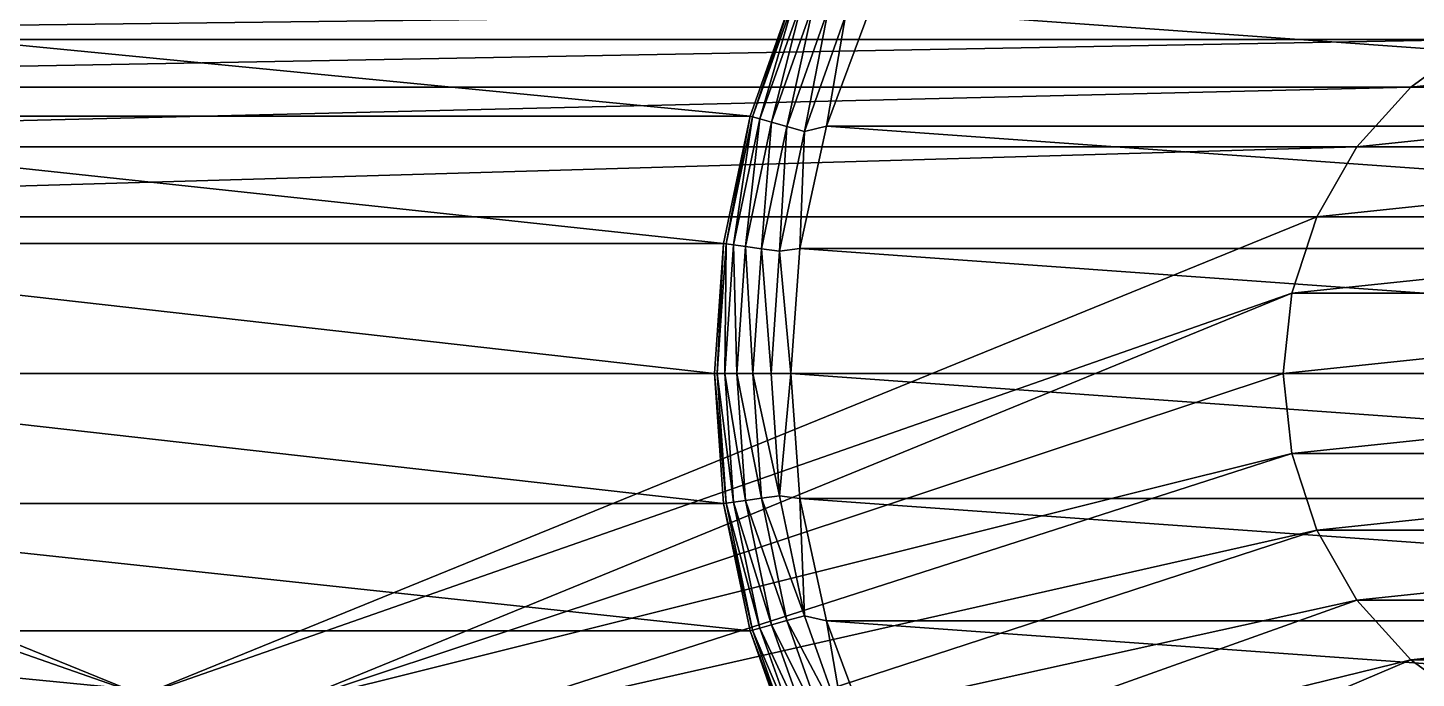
# Model space of a CAD drawing. Extents: x 464 to 15145, y 328 to 7622.
# Drawn here: x 7666 to 9346, y 5453 to 6240 of the extents above; entities that cross this region are included whole.
import ezdxf

# ---------------------------------------------------------------- set-up
doc = ezdxf.new("R2010")
doc.units = 0
doc.layers.get('0').update_dxf_attribs({"linetype": 'CONTINUOUS'})

msp = doc.modelspace()

# ---------------------------------------------------------------- linework, layer by layer
at = {"color": 7}
for points in [[(7069.3, 6133.3, -4432), (8539.9, 6133.3, -4432), (7016.5, 6281.7, -4432), (7069.3, 6133.3, -4432)], [(7016.5, 6281.7, -4432), (8539.9, 6133.3, -4432), (8592.6, 6281.7, -4432), (7016.5, 6281.7, -4432)], [(8539.9, 6133.3, -5124.5), (8542.9, 6132.4, -5148.4), (8592.6, 6281.7, -5124.5), (8539.9, 6133.3, -5124.5)], [(8539.9, 6133.3, -4432), (8539.9, 6133.3, -5124.5), (8592.6, 6281.7, -4432), (8539.9, 6133.3, -4432)], [(8592.6, 6281.7, -4432), (8539.9, 6133.3, -5124.5), (8592.6, 6281.7, -5124.5), (8592.6, 6281.7, -4432)], [(8592.6, 6281.7, -5124.5), (8542.9, 6132.4, -5148.4), (8595.5, 6280.5, -5148.4), (8592.6, 6281.7, -5124.5)], [(8542.9, 6132.4, -5148.4), (8551.8, 6130, -5170.7), (8595.5, 6280.5, -5148.4), (8542.9, 6132.4, -5148.4)], [(8595.5, 6280.5, -5148.4), (8551.8, 6130, -5170.7), (8604, 6276.8, -5170.7), (8595.5, 6280.5, -5148.4)], [(9507.1, 6265.4, -3744.1), (6191, 6225.7, -3744.1), (6102, 6265.4, -3744.1), (9507.1, 6265.4, -3744.1)], [(9418.1, 6225.7, -3744.1), (6191, 6225.7, -3744.1), (9507.1, 6265.4, -3744.1), (9418.1, 6225.7, -3744.1)], [(8551.8, 6130, -5170.7), (8565.9, 6126, -5189.8), (8604, 6276.8, -5170.7), (8551.8, 6130, -5170.7)], [(8565.9, 6126, -5189.8), (8617.4, 6271, -5189.8), (8604, 6276.8, -5170.7), (8565.9, 6126, -5189.8)], [(8565.9, 6126, -5189.8), (8584.3, 6120.8, -5204.5), (8617.4, 6271, -5189.8), (8565.9, 6126, -5189.8)], [(8584.3, 6120.8, -5204.5), (8635, 6263.3, -5204.5), (8617.4, 6271, -5189.8), (8584.3, 6120.8, -5204.5)], [(8584.3, 6120.8, -5204.5), (8605.8, 6114.8, -5213.7), (8635, 6263.3, -5204.5), (8584.3, 6120.8, -5204.5)], [(8605.8, 6114.8, -5213.7), (8655.4, 6254.5, -5213.7), (8635, 6263.3, -5204.5), (8605.8, 6114.8, -5213.7)], [(8605.8, 6114.8, -5213.7), (8632.4, 6121.1, -5216.8), (8655.4, 6254.5, -5213.7), (8605.8, 6114.8, -5213.7)], [(8632.4, 6121.1, -5216.8), (8685.4, 6263, -5216.8), (8655.4, 6254.5, -5213.7), (8632.4, 6121.1, -5216.8)], [(8632.4, 6121.1, -5216.8), (10670.1, 6121.1, -5216.8), (8685.4, 6263, -5216.8), (8632.4, 6121.1, -5216.8)], [(8685.4, 6263, -5216.8), (10670.1, 6121.1, -5216.8), (10617.1, 6263, -5216.8), (8685.4, 6263, -5216.8)], [(9418.1, 6225.7, -3744.1), (6269.9, 6168.4, -3744.1), (6191, 6225.7, -3744.1), (9418.1, 6225.7, -3744.1)], [(9339.2, 6168.4, -3744.1), (6269.9, 6168.4, -3744.1), (9418.1, 6225.7, -3744.1), (9339.2, 6168.4, -3744.1)], [(9418.1, 6225.7, -3744.1), (9418.1, 6225.7, -4528.9), (9339.2, 6168.4, -4528.9), (9418.1, 6225.7, -3744.1)], [(9418.1, 6225.7, -3744.1), (9339.2, 6168.4, -4528.9), (9339.2, 6168.4, -3744.1), (9418.1, 6225.7, -3744.1)], [(9963.2, 6168.4, -4528.9), (9339.2, 6168.4, -4528.9), (9884.4, 6225.7, -4528.9), (9963.2, 6168.4, -4528.9)], [(9884.4, 6225.7, -4528.9), (9339.2, 6168.4, -4528.9), (9418.1, 6225.7, -4528.9), (9884.4, 6225.7, -4528.9)], [(9339.2, 6168.4, -3744.1), (6335.1, 6096, -3744.1), (6269.9, 6168.4, -3744.1), (9339.2, 6168.4, -3744.1)], [(9274, 6096, -3744.1), (6335.1, 6096, -3744.1), (9339.2, 6168.4, -3744.1), (9274, 6096, -3744.1)], [(9339.2, 6168.4, -3744.1), (9339.2, 6168.4, -4528.9), (9274, 6096, -4528.9), (9339.2, 6168.4, -3744.1)], [(9339.2, 6168.4, -3744.1), (9274, 6096, -4528.9), (9274, 6096, -3744.1), (9339.2, 6168.4, -3744.1)], [(10028.5, 6096, -4528.9), (9274, 6096, -4528.9), (9963.2, 6168.4, -4528.9), (10028.5, 6096, -4528.9)], [(9963.2, 6168.4, -4528.9), (9274, 6096, -4528.9), (9339.2, 6168.4, -4528.9), (9963.2, 6168.4, -4528.9)], [(7101.3, 5979.1, -4432), (8507.8, 5979.1, -4432), (7069.3, 6133.3, -4432), (7101.3, 5979.1, -4432)], [(7069.3, 6133.3, -4432), (8507.8, 5979.1, -4432), (8539.9, 6133.3, -4432), (7069.3, 6133.3, -4432)], [(8507.8, 5979.1, -5124.5), (8510.9, 5978.6, -5148.4), (8539.9, 6133.3, -5124.5), (8507.8, 5979.1, -5124.5)], [(8507.8, 5979.1, -4432), (8507.8, 5979.1, -5124.5), (8539.9, 6133.3, -4432), (8507.8, 5979.1, -4432)], [(8539.9, 6133.3, -4432), (8507.8, 5979.1, -5124.5), (8539.9, 6133.3, -5124.5), (8539.9, 6133.3, -4432)], [(8539.9, 6133.3, -5124.5), (8510.9, 5978.6, -5148.4), (8542.9, 6132.4, -5148.4), (8539.9, 6133.3, -5124.5)], [(8510.9, 5978.6, -5148.4), (8520.1, 5977.4, -5170.7), (8542.9, 6132.4, -5148.4), (8510.9, 5978.6, -5148.4)], [(8542.9, 6132.4, -5148.4), (8520.1, 5977.4, -5170.7), (8551.8, 6130, -5170.7), (8542.9, 6132.4, -5148.4)], [(8520.1, 5977.4, -5170.7), (8534.6, 5975.4, -5189.8), (8551.8, 6130, -5170.7), (8520.1, 5977.4, -5170.7)], [(8551.8, 6130, -5170.7), (8534.6, 5975.4, -5189.8), (8565.9, 6126, -5189.8), (8551.8, 6130, -5170.7)], [(8534.6, 5975.4, -5189.8), (8553.6, 5972.8, -5204.5), (8565.9, 6126, -5189.8), (8534.6, 5975.4, -5189.8)], [(8553.6, 5972.8, -5204.5), (8584.3, 6120.8, -5204.5), (8565.9, 6126, -5189.8), (8553.6, 5972.8, -5204.5)], [(8553.6, 5972.8, -5204.5), (8575.6, 5969.7, -5213.7), (8584.3, 6120.8, -5204.5), (8553.6, 5972.8, -5204.5)], [(8575.6, 5969.7, -5213.7), (8605.8, 6114.8, -5213.7), (8584.3, 6120.8, -5204.5), (8575.6, 5969.7, -5213.7)], [(8575.6, 5969.7, -5213.7), (8600.2, 5973, -5216.8), (8605.8, 6114.8, -5213.7), (8575.6, 5969.7, -5213.7)], [(8600.2, 5973, -5216.8), (8632.4, 6121.1, -5216.8), (8605.8, 6114.8, -5213.7), (8600.2, 5973, -5216.8)], [(8600.2, 5973, -5216.8), (10702.3, 5973, -5216.8), (8632.4, 6121.1, -5216.8), (8600.2, 5973, -5216.8)], [(8632.4, 6121.1, -5216.8), (10702.3, 5973, -5216.8), (10670.1, 6121.1, -5216.8), (8632.4, 6121.1, -5216.8)], [(9274, 6096, -3744.1), (6383.9, 6011.6, -3744.1), (6335.1, 6096, -3744.1), (9274, 6096, -3744.1)], [(9225.3, 6011.6, -3744.1), (6383.9, 6011.6, -3744.1), (9274, 6096, -3744.1), (9225.3, 6011.6, -3744.1)], [(9274, 6096, -3744.1), (9274, 6096, -4528.9), (9225.3, 6011.6, -4528.9), (9274, 6096, -3744.1)], [(9274, 6096, -3744.1), (9225.3, 6011.6, -4528.9), (9225.3, 6011.6, -3744.1), (9274, 6096, -3744.1)], [(10077.2, 6011.6, -4528.9), (9225.3, 6011.6, -4528.9), (10028.5, 6096, -4528.9), (10077.2, 6011.6, -4528.9)], [(10028.5, 6096, -4528.9), (9225.3, 6011.6, -4528.9), (9274, 6096, -4528.9), (10028.5, 6096, -4528.9)], [(9225.3, 6011.6, -3744.1), (7804.6, 5432.7, -3744.1), (6383.9, 6011.6, -3744.1), (9225.3, 6011.6, -3744.1)], [(6383.9, 6011.6, -3744.1), (7804.6, 5432.7, -3744.1), (6414, 5918.9, -3744.1), (6383.9, 6011.6, -3744.1)], [(9195.1, 5918.9, -3744.1), (7804.6, 5432.7, -3744.1), (9225.3, 6011.6, -3744.1), (9195.1, 5918.9, -3744.1)], [(9225.3, 6011.6, -3744.1), (9225.3, 6011.6, -4528.9), (9195.1, 5918.9, -4528.9), (9225.3, 6011.6, -3744.1)], [(9225.3, 6011.6, -3744.1), (9195.1, 5918.9, -4528.9), (9195.1, 5918.9, -3744.1), (9225.3, 6011.6, -3744.1)], [(10107.3, 5918.9, -4528.9), (9195.1, 5918.9, -4528.9), (10077.2, 6011.6, -4528.9), (10107.3, 5918.9, -4528.9)], [(10077.2, 6011.6, -4528.9), (9195.1, 5918.9, -4528.9), (9225.3, 6011.6, -4528.9), (10077.2, 6011.6, -4528.9)], [(7112.1, 5821.9, -4432), (8497.1, 5821.9, -4432), (7101.3, 5979.1, -4432), (7112.1, 5821.9, -4432)], [(7101.3, 5979.1, -4432), (8497.1, 5821.9, -4432), (8507.8, 5979.1, -4432), (7101.3, 5979.1, -4432)], [(8497.1, 5821.9, -5124.5), (8500.2, 5821.9, -5148.4), (8507.8, 5979.1, -5124.5), (8497.1, 5821.9, -5124.5)], [(8497.1, 5821.9, -4432), (8497.1, 5821.9, -5124.5), (8507.8, 5979.1, -4432), (8497.1, 5821.9, -4432)], [(8507.8, 5979.1, -4432), (8497.1, 5821.9, -5124.5), (8507.8, 5979.1, -5124.5), (8507.8, 5979.1, -4432)], [(8507.8, 5979.1, -5124.5), (8500.2, 5821.9, -5148.4), (8510.9, 5978.6, -5148.4), (8507.8, 5979.1, -5124.5)], [(8500.2, 5821.9, -5148.4), (8509.4, 5821.9, -5170.7), (8510.9, 5978.6, -5148.4), (8500.2, 5821.9, -5148.4)], [(8510.9, 5978.6, -5148.4), (8509.4, 5821.9, -5170.7), (8520.1, 5977.4, -5170.7), (8510.9, 5978.6, -5148.4)], [(8509.4, 5821.9, -5170.7), (8524.1, 5821.9, -5189.8), (8520.1, 5977.4, -5170.7), (8509.4, 5821.9, -5170.7)], [(8520.1, 5977.4, -5170.7), (8524.1, 5821.9, -5189.8), (8534.6, 5975.4, -5189.8), (8520.1, 5977.4, -5170.7)], [(8524.1, 5821.9, -5189.8), (8543.2, 5821.9, -5204.5), (8534.6, 5975.4, -5189.8), (8524.1, 5821.9, -5189.8)], [(8534.6, 5975.4, -5189.8), (8543.2, 5821.9, -5204.5), (8553.6, 5972.8, -5204.5), (8534.6, 5975.4, -5189.8)], [(8543.2, 5821.9, -5204.5), (8565.5, 5821.9, -5213.7), (8553.6, 5972.8, -5204.5), (8543.2, 5821.9, -5204.5)], [(8565.5, 5821.9, -5213.7), (8575.6, 5969.7, -5213.7), (8553.6, 5972.8, -5204.5), (8565.5, 5821.9, -5213.7)], [(8565.5, 5821.9, -5213.7), (8589.4, 5821.9, -5216.8), (8575.6, 5969.7, -5213.7), (8565.5, 5821.9, -5213.7)], [(8589.4, 5821.9, -5216.8), (8600.2, 5973, -5216.8), (8575.6, 5969.7, -5213.7), (8589.4, 5821.9, -5216.8)], [(10713.1, 5821.9, -5216.8), (8600.2, 5973, -5216.8), (8589.4, 5821.9, -5216.8), (10713.1, 5821.9, -5216.8)], [(10702.3, 5973, -5216.8), (8600.2, 5973, -5216.8), (10713.1, 5821.9, -5216.8), (10702.3, 5973, -5216.8)], [(6414, 5918.9, -3744.1), (7804.6, 5432.7, -3744.1), (7628.9, 5422, -3744.1), (6414, 5918.9, -3744.1)], [(9195.1, 5918.9, -3744.1), (7980.2, 5422, -3744.1), (7804.6, 5432.7, -3744.1), (9195.1, 5918.9, -3744.1)], [(9184.9, 5821.9, -3744.1), (7980.2, 5422, -3744.1), (9195.1, 5918.9, -3744.1), (9184.9, 5821.9, -3744.1)], [(9195.1, 5918.9, -3744.1), (9195.1, 5918.9, -4528.9), (9184.9, 5821.9, -4528.9), (9195.1, 5918.9, -3744.1)], [(9195.1, 5918.9, -3744.1), (9184.9, 5821.9, -4528.9), (9184.9, 5821.9, -3744.1), (9195.1, 5918.9, -3744.1)], [(10117.5, 5821.9, -4528.9), (9184.9, 5821.9, -4528.9), (10107.3, 5918.9, -4528.9), (10117.5, 5821.9, -4528.9)], [(10107.3, 5918.9, -4528.9), (9184.9, 5821.9, -4528.9), (9195.1, 5918.9, -4528.9), (10107.3, 5918.9, -4528.9)], [(7101.3, 5664.7, -4432), (8507.8, 5664.7, -4432), (7112.1, 5821.9, -4432), (7101.3, 5664.7, -4432)], [(7112.1, 5821.9, -4432), (8507.8, 5664.7, -4432), (8497.1, 5821.9, -4432), (7112.1, 5821.9, -4432)], [(9195.1, 5725, -3744.1), (7980.2, 5422, -3744.1), (9184.9, 5821.9, -3744.1), (9195.1, 5725, -3744.1)], [(8507.8, 5664.7, -5124.5), (8510.9, 5665.2, -5148.4), (8497.1, 5821.9, -5124.5), (8507.8, 5664.7, -5124.5)], [(8497.1, 5821.9, -5124.5), (8510.9, 5665.2, -5148.4), (8500.2, 5821.9, -5148.4), (8497.1, 5821.9, -5124.5)], [(8507.8, 5664.7, -4432), (8507.8, 5664.7, -5124.5), (8497.1, 5821.9, -4432), (8507.8, 5664.7, -4432)], [(8497.1, 5821.9, -4432), (8507.8, 5664.7, -5124.5), (8497.1, 5821.9, -5124.5), (8497.1, 5821.9, -4432)], [(8509.4, 5821.9, -5170.7), (8500.2, 5821.9, -5148.4), (8520.1, 5666.4, -5170.7), (8509.4, 5821.9, -5170.7)], [(8520.1, 5666.4, -5170.7), (8500.2, 5821.9, -5148.4), (8510.9, 5665.2, -5148.4), (8520.1, 5666.4, -5170.7)], [(8524.1, 5821.9, -5189.8), (8509.4, 5821.9, -5170.7), (8534.6, 5668.4, -5189.8), (8524.1, 5821.9, -5189.8)], [(8534.6, 5668.4, -5189.8), (8509.4, 5821.9, -5170.7), (8520.1, 5666.4, -5170.7), (8534.6, 5668.4, -5189.8)], [(8543.2, 5821.9, -5204.5), (8524.1, 5821.9, -5189.8), (8553.6, 5671, -5204.5), (8543.2, 5821.9, -5204.5)], [(8553.6, 5671, -5204.5), (8524.1, 5821.9, -5189.8), (8534.6, 5668.4, -5189.8), (8553.6, 5671, -5204.5)], [(8575.6, 5674.1, -5213.7), (8565.5, 5821.9, -5213.7), (8543.2, 5821.9, -5204.5), (8575.6, 5674.1, -5213.7)], [(8553.6, 5671, -5204.5), (8575.6, 5674.1, -5213.7), (8543.2, 5821.9, -5204.5), (8553.6, 5671, -5204.5)], [(8575.6, 5674.1, -5213.7), (8589.4, 5821.9, -5216.8), (8565.5, 5821.9, -5213.7), (8575.6, 5674.1, -5213.7)], [(8575.6, 5674.1, -5213.7), (8600.2, 5670.8, -5216.8), (8589.4, 5821.9, -5216.8), (8575.6, 5674.1, -5213.7)], [(10713.1, 5821.9, -5216.8), (8589.4, 5821.9, -5216.8), (10702.3, 5670.8, -5216.8), (10713.1, 5821.9, -5216.8)], [(10702.3, 5670.8, -5216.8), (8589.4, 5821.9, -5216.8), (8600.2, 5670.8, -5216.8), (10702.3, 5670.8, -5216.8)], [(9184.9, 5821.9, -3744.1), (9184.9, 5821.9, -4528.9), (9195.1, 5725, -4528.9), (9184.9, 5821.9, -3744.1)], [(9184.9, 5821.9, -3744.1), (9195.1, 5725, -4528.9), (9195.1, 5725, -3744.1), (9184.9, 5821.9, -3744.1)], [(10117.5, 5821.9, -4528.9), (9195.1, 5725, -4528.9), (9184.9, 5821.9, -4528.9), (10117.5, 5821.9, -4528.9)], [(10107.3, 5725, -4528.9), (9195.1, 5725, -4528.9), (10117.5, 5821.9, -4528.9), (10107.3, 5725, -4528.9)], [(9195.1, 5725, -3744.1), (8153.3, 5390.3, -3744.1), (7980.2, 5422, -3744.1), (9195.1, 5725, -3744.1)], [(9225.3, 5632.3, -3744.1), (8153.3, 5390.3, -3744.1), (9195.1, 5725, -3744.1), (9225.3, 5632.3, -3744.1)], [(9195.1, 5725, -3744.1), (9195.1, 5725, -4528.9), (9225.3, 5632.3, -4528.9), (9195.1, 5725, -3744.1)], [(9195.1, 5725, -3744.1), (9225.3, 5632.3, -4528.9), (9225.3, 5632.3, -3744.1), (9195.1, 5725, -3744.1)], [(9195.1, 5725, -4528.9), (10107.3, 5725, -4528.9), (9225.3, 5632.3, -4528.9), (9195.1, 5725, -4528.9)], [(9225.3, 5632.3, -4528.9), (10107.3, 5725, -4528.9), (10077.2, 5632.3, -4528.9), (9225.3, 5632.3, -4528.9)], [(7069.3, 5510.5, -4432), (8539.9, 5510.5, -4432), (7101.3, 5664.7, -4432), (7069.3, 5510.5, -4432)], [(7101.3, 5664.7, -4432), (8539.9, 5510.5, -4432), (8507.8, 5664.7, -4432), (7101.3, 5664.7, -4432)], [(8507.8, 5664.7, -5124.5), (8542.9, 5511.4, -5148.4), (8510.9, 5665.2, -5148.4), (8507.8, 5664.7, -5124.5)], [(8539.9, 5510.5, -5124.5), (8542.9, 5511.4, -5148.4), (8507.8, 5664.7, -5124.5), (8539.9, 5510.5, -5124.5)], [(8539.9, 5510.5, -4432), (8539.9, 5510.5, -5124.5), (8507.8, 5664.7, -4432), (8539.9, 5510.5, -4432)], [(8507.8, 5664.7, -4432), (8539.9, 5510.5, -5124.5), (8507.8, 5664.7, -5124.5), (8507.8, 5664.7, -4432)], [(8520.1, 5666.4, -5170.7), (8510.9, 5665.2, -5148.4), (8551.8, 5513.9, -5170.7), (8520.1, 5666.4, -5170.7)], [(8551.8, 5513.9, -5170.7), (8510.9, 5665.2, -5148.4), (8542.9, 5511.4, -5148.4), (8551.8, 5513.9, -5170.7)], [(8534.6, 5668.4, -5189.8), (8520.1, 5666.4, -5170.7), (8565.9, 5517.8, -5189.8), (8534.6, 5668.4, -5189.8)], [(8565.9, 5517.8, -5189.8), (8520.1, 5666.4, -5170.7), (8551.8, 5513.9, -5170.7), (8565.9, 5517.8, -5189.8)], [(8553.6, 5671, -5204.5), (8534.6, 5668.4, -5189.8), (8584.3, 5523, -5204.5), (8553.6, 5671, -5204.5)], [(8584.3, 5523, -5204.5), (8534.6, 5668.4, -5189.8), (8565.9, 5517.8, -5189.8), (8584.3, 5523, -5204.5)], [(8605.8, 5529, -5213.7), (8575.6, 5674.1, -5213.7), (8553.6, 5671, -5204.5), (8605.8, 5529, -5213.7)], [(8605.8, 5529, -5213.7), (8553.6, 5671, -5204.5), (8584.3, 5523, -5204.5), (8605.8, 5529, -5213.7)], [(8605.8, 5529, -5213.7), (8600.2, 5670.8, -5216.8), (8575.6, 5674.1, -5213.7), (8605.8, 5529, -5213.7)], [(8605.8, 5529, -5213.7), (8632.4, 5522.8, -5216.8), (8600.2, 5670.8, -5216.8), (8605.8, 5529, -5213.7)], [(10702.3, 5670.8, -5216.8), (8600.2, 5670.8, -5216.8), (10670.1, 5522.8, -5216.8), (10702.3, 5670.8, -5216.8)], [(10670.1, 5522.8, -5216.8), (8600.2, 5670.8, -5216.8), (8632.4, 5522.8, -5216.8), (10670.1, 5522.8, -5216.8)], [(9225.3, 5632.3, -3744.1), (8321.4, 5337.9, -3744.1), (8153.3, 5390.3, -3744.1), (9225.3, 5632.3, -3744.1)], [(9274, 5547.8, -3744.1), (8321.4, 5337.9, -3744.1), (9225.3, 5632.3, -3744.1), (9274, 5547.8, -3744.1)], [(9225.3, 5632.3, -3744.1), (9225.3, 5632.3, -4528.9), (9274, 5547.8, -4528.9), (9225.3, 5632.3, -3744.1)], [(9225.3, 5632.3, -3744.1), (9274, 5547.8, -4528.9), (9274, 5547.8, -3744.1), (9225.3, 5632.3, -3744.1)], [(9225.3, 5632.3, -4528.9), (10077.2, 5632.3, -4528.9), (9274, 5547.8, -4528.9), (9225.3, 5632.3, -4528.9)], [(9274, 5547.8, -4528.9), (10077.2, 5632.3, -4528.9), (10028.5, 5547.8, -4528.9), (9274, 5547.8, -4528.9)], [(9274, 5547.8, -3744.1), (8481.9, 5265.7, -3744.1), (8321.4, 5337.9, -3744.1), (9274, 5547.8, -3744.1)], [(9339.2, 5475.4, -3744.1), (8481.9, 5265.7, -3744.1), (9274, 5547.8, -3744.1), (9339.2, 5475.4, -3744.1)], [(9274, 5547.8, -3744.1), (9274, 5547.8, -4528.9), (9339.2, 5475.4, -4528.9), (9274, 5547.8, -3744.1)], [(9274, 5547.8, -3744.1), (9339.2, 5475.4, -4528.9), (9339.2, 5475.4, -3744.1), (9274, 5547.8, -3744.1)], [(9274, 5547.8, -4528.9), (10028.5, 5547.8, -4528.9), (9339.2, 5475.4, -4528.9), (9274, 5547.8, -4528.9)], [(9339.2, 5475.4, -4528.9), (10028.5, 5547.8, -4528.9), (9963.2, 5475.4, -4528.9), (9339.2, 5475.4, -4528.9)], [(8655.4, 5389.4, -5213.7), (8605.8, 5529, -5213.7), (8584.3, 5523, -5204.5), (8655.4, 5389.4, -5213.7)], [(8655.4, 5389.4, -5213.7), (8632.4, 5522.8, -5216.8), (8605.8, 5529, -5213.7), (8655.4, 5389.4, -5213.7)], [(7016.5, 5362.1, -4432), (8592.6, 5362.1, -4432), (7069.3, 5510.5, -4432), (7016.5, 5362.1, -4432)], [(7069.3, 5510.5, -4432), (8592.6, 5362.1, -4432), (8539.9, 5510.5, -4432), (7069.3, 5510.5, -4432)], [(8539.9, 5510.5, -5124.5), (8595.5, 5363.3, -5148.4), (8542.9, 5511.4, -5148.4), (8539.9, 5510.5, -5124.5)], [(8592.6, 5362.1, -5124.5), (8595.5, 5363.3, -5148.4), (8539.9, 5510.5, -5124.5), (8592.6, 5362.1, -5124.5)], [(8592.6, 5362.1, -4432), (8592.6, 5362.1, -5124.5), (8539.9, 5510.5, -4432), (8592.6, 5362.1, -4432)], [(8539.9, 5510.5, -4432), (8592.6, 5362.1, -5124.5), (8539.9, 5510.5, -5124.5), (8539.9, 5510.5, -4432)], [(8551.8, 5513.9, -5170.7), (8542.9, 5511.4, -5148.4), (8604, 5367, -5170.7), (8551.8, 5513.9, -5170.7)], [(8604, 5367, -5170.7), (8542.9, 5511.4, -5148.4), (8595.5, 5363.3, -5148.4), (8604, 5367, -5170.7)], [(8565.9, 5517.8, -5189.8), (8551.8, 5513.9, -5170.7), (8617.4, 5372.9, -5189.8), (8565.9, 5517.8, -5189.8)], [(8617.4, 5372.9, -5189.8), (8551.8, 5513.9, -5170.7), (8604, 5367, -5170.7), (8617.4, 5372.9, -5189.8)], [(8584.3, 5523, -5204.5), (8565.9, 5517.8, -5189.8), (8635, 5380.5, -5204.5), (8584.3, 5523, -5204.5)], [(8635, 5380.5, -5204.5), (8565.9, 5517.8, -5189.8), (8617.4, 5372.9, -5189.8), (8635, 5380.5, -5204.5)], [(8655.4, 5389.4, -5213.7), (8584.3, 5523, -5204.5), (8635, 5380.5, -5204.5), (8655.4, 5389.4, -5213.7)], [(8655.4, 5389.4, -5213.7), (8685.4, 5380.8, -5216.8), (8632.4, 5522.8, -5216.8), (8655.4, 5389.4, -5213.7)], [(10670.1, 5522.8, -5216.8), (8632.4, 5522.8, -5216.8), (10617.1, 5380.8, -5216.8), (10670.1, 5522.8, -5216.8)], [(10617.1, 5380.8, -5216.8), (8632.4, 5522.8, -5216.8), (8685.4, 5380.8, -5216.8), (10617.1, 5380.8, -5216.8)], [(9339.2, 5475.4, -3744.1), (8632.5, 5174.7, -3744.1), (8481.9, 5265.7, -3744.1), (9339.2, 5475.4, -3744.1)], [(9418.1, 5418.1, -3744.1), (8632.5, 5174.7, -3744.1), (9339.2, 5475.4, -3744.1), (9418.1, 5418.1, -3744.1)], [(9339.2, 5475.4, -3744.1), (9339.2, 5475.4, -4528.9), (9418.1, 5418.1, -4528.9), (9339.2, 5475.4, -3744.1)], [(9339.2, 5475.4, -3744.1), (9418.1, 5418.1, -4528.9), (9418.1, 5418.1, -3744.1), (9339.2, 5475.4, -3744.1)], [(9339.2, 5475.4, -4528.9), (9963.2, 5475.4, -4528.9), (9418.1, 5418.1, -4528.9), (9339.2, 5475.4, -4528.9)]]:
    msp.add_3dface(points, dxfattribs=at)

doc.saveas('drawing.dxf')
